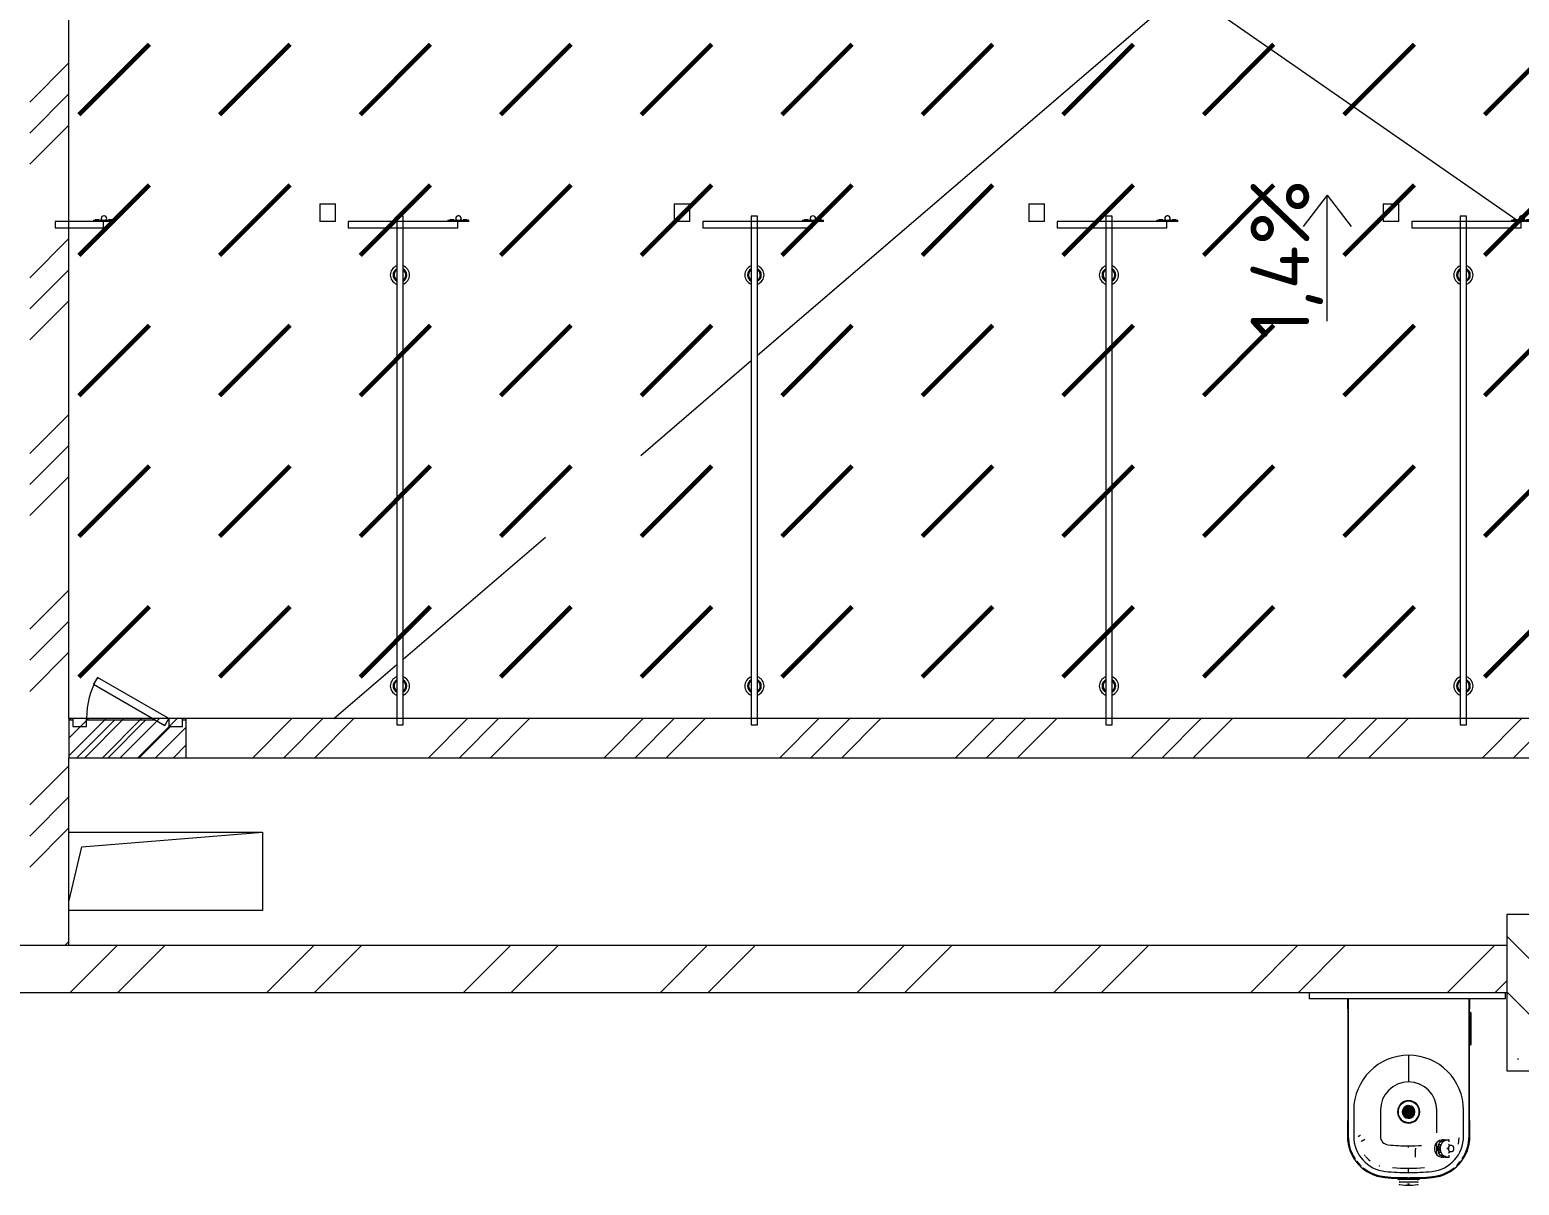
# Model space of a CAD drawing. Header units: millimetres. Extents: x -68946 to 288321, y -402657 to 324925.
# Drawn here: x 54474 to 58280, y -68112 to -65160 of the extents above; entities that cross this region are included whole.
import ezdxf

# ---------------------------------------------------------------- set-up
doc = ezdxf.new("R2010")
doc.units = ezdxf.units.MM
doc.linetypes.add('ADSK_Линия сетки', pattern=[2500, 2000, -250, 0, -250])
for name, color, linetype, lineweight in [('4.3.1) Обесп. пов.-ти ЧНП-8', 152, 'Continuous', 60), ('A-DETL-GENF-OTLN', 250, 'Continuous', 5), ('A-DOOR-____-MCUT', 250, 'Continuous', 5), ('A-DOOR-____-OTLN', 250, 'Continuous', 5), ('A-FLOR-____-OTLN', 192, 'Continuous', 9), ('A-GENM-____-MCUT', 250, 'Continuous', 25), ('A-GENM-____-OTLN', 250, 'Continuous', 9), ('A-GLAZ-____-OTLN', 250, 'Continuous', 5), ('A-WALL-____-MCUT', 250, 'Continuous', 13), ('A-WALL-____-PATT', 250, 'Continuous', 13), ('G-____-____-DIMS', 250, 'Continuous', 9), ('S-COLS-____-MCUT', 250, 'Continuous', 25), ('S-COLS-____-OTLN', 250, 'Continuous', 9), ('S-GRID-____-OTLN', 250, 'Continuous', 9)]:
    doc.layers.add(name, color=color, linetype=linetype, lineweight=lineweight)
doc.styles.add('ISOCPEUR_4', font='isocpeur.ttf', dxfattribs={"height": 300})
pattern_1 = [(45, (-601.3, -122294.8), (-224.5064, 224.5064), []), (45, (-521.92, -122294.8), (0, 449.0128), []), (45, (-680.67, -122294.8), (0, 449.0128), [])]

# ---------------------------------------------------------------- blocks, each defined once
blk = doc.blocks.new('HDF-EBP_BASE - HDF-EBP_BASE-28709428-АР1_Маркировочный план 2 этажа С1')
at = {"layer": 'A-GENM-____-OTLN', "lineweight": 5}
for p, q in [((-254.381, 0), (-254.381, -15.875)), ((247.269, -15.875), (247.269, 0)), ((247.269, -15.875), (-254.381, -15.875))]:
    blk.add_line(p, q, dxfattribs=at)
blk = doc.blocks.new('HDF-EBP_SINK - HDF-EBP_SINK-28709430-АР1_Маркировочный план 2 этажа С1')
at = {"layer": 'A-GENM-____-OTLN', "lineweight": 5}
for p, q in [((-156.6, -15.9), (-156.6, -41.3)), ((-154.4, -367.1), (-154.4, -15.9)), ((-154.4, -15.9), (-154.4, -367.1)), ((154.4, -15.9), (154.4, -367.1)), ((154.4, -367.1), (154.4, -15.9)), ((156.6, -41.3), (156.6, -15.9)), ((-156.6, -41.3), (-154.4, -41.3)), ((154.4, -41.3), (156.6, -41.3)), ((-140.4, -300.5), (-140.5, -367)), ((-72.1, -300.6), (-72.2, -367.1)), ((72.2, -358.4), (72.1, -300.6)), ((140.5, -367), (140.4, -300.5)), ((-154.4, -326.9), (-156.6, -326.9)), ((-156.6, -326.9), (-156.6, -367.1)), ((156.6, -326.9), (154.4, -326.9)), ((156.6, -367.1), (156.6, -326.9)), ((94.1, -378), (85.8, -378)), ((93, -376), (102.1, -376)), ((102.5, -376), (102.5, -381.2)), ((128.5, -371), (126.6, -387.1)), ((67.9, -392.4), (67.9, -390.6)), ((67.9, -406.3), (67.9, -404.6)), ((71.6, -383.4), (71.6, -413.5)), ((72.3, -396.8), (75, -396.8)), ((75, -399.9), (72.3, -399.9)), ((75, -393.5), (76.5, -393)), ((75, -393.5), (76.5, -393)), ((75, -396.8), (75, -393.5)), ((75, -396.8), (76.6, -396.8)), ((75, -403.2), (75, -399.9)), ((76.6, -399.9), (75, -399.9)), ((76.5, -403.7), (75, -403.2)), ((77.7, -404.1), (75, -403.2)), ((76.6, -393.5), (76.6, -396.8)), ((76.6, -399.9), (76.6, -403.2)), ((76.6, -403.2), (77.8, -403.6)), ((77.1, -407.2), (77.1, -388.9)), ((77.2, -388.1), (82.7, -388.1)), ((82.7, -408.8), (77.2, -408.8)), ((78, -396.8), (79.3, -396.8)), ((87.2, -381.6), (80.2, -381.6)), ((80.2, -415.3), (87.2, -415.3)), ((102.5, -408.7), (102.5, -410.5)), ((102.5, -415.7), (102.5, -420.9)), ((94.1, -418.9), (85.8, -418.9)), ((102.1, -421), (93, -421)), ((-28.6, -475.3), (-28.6, -473)), ((-3.1, -473), (-28.6, -473)), ((-28.6, -475.3), (-23.1, -475.3)), ((28.6, -475.3), (-28.6, -475.3)), ((-24.6, -484.4), (-23.8, -484.1)), ((24.6, -484.4), (-24.6, -484.4)), ((-23.8, -484.1), (-23.2, -484.1)), ((23.8, -484.1), (-23.8, -484.1)), ((22.2, -477.8), (-22.2, -477.8)), ((22.2, -484.1), (-22.2, -484.1)), ((2.6, -489.7), (-2.6, -489.7)), ((-2.6, -489.7), (2.6, -489.7)), ((2.6, -492), (-2.6, -492)), ((-2.6, -492), (2.6, -492)), ((28.6, -473), (3.1, -473)), ((23.1, -473), (28.6, -473)), ((23.2, -484.1), (23.8, -484.1)), ((23.8, -484.1), (24.6, -484.4)), ((28.6, -473), (28.6, -475.3))]:
    blk.add_line(p, q, dxfattribs=at)
at = {"layer": 'A-GENM-____-OTLN', "lineweight": 5, "flags": 128}
for points in [[(82.7, -376.6), (78.8, -377.9), (75.3, -380), (72.3, -382.6), (69.9, -385.7), (68.1, -389.1)], [(80.2, -381.6), (83, -379.5), (85.8, -378)], [(88.2, -376.2), (85.4, -376.4), (82.7, -376.6)], [(85.8, -378), (88.3, -377.3), (90.9, -376.8)], [(67.3, -398.5), (67.1, -395.3), (67.4, -392.1), (68.1, -389.5)], [(68, -407.2), (67.4, -404.9), (67.1, -401.7), (67.3, -398.5)], [(68.1, -407.8), (69.9, -411.3), (72.3, -414.4), (75.3, -417), (78.8, -419), (82.7, -420.3)], [(77.5, -386.9), (78.7, -384), (80.2, -381.6)], [(80.2, -415.3), (78.7, -412.9), (77.5, -410)], [(85.8, -418.9), (83, -417.4), (80.2, -415.3)], [(82.7, -420.3), (85.4, -420.5), (88.2, -420.7)], [(90.9, -420.1), (88.3, -419.6), (85.8, -418.9)], [(-28.6, -475.3), (-28.2, -475.6), (-27.7, -475.9), (-27.3, -476.1), (-26.9, -476.4), (-26.4, -476.6), (-25.9, -476.8), (-25.5, -477), (-25, -477.2), (-24.5, -477.3), (-24, -477.5), (-23.5, -477.6), (-23, -477.7), (-22.5, -477.7), (-22.2, -477.8)], [(-24.6, -489.5), (-24.6, -489.5), (-24.6, -489.6), (-24.6, -489.6), (-24.6, -489.7), (-24.6, -489.7), (-24.6, -489.7), (-24.6, -489.8), (-24.5, -489.8), (-24.5, -489.9), (-24.5, -489.9), (-24.5, -489.9), (-24.5, -490), (-24.5, -490), (-24.4, -490), (-24.4, -490.1), (-24.4, -490.1), (-24.4, -490.1), (-24.3, -490.2), (-24.3, -490.2), (-24.3, -490.2), (-24.2, -490.2), (-24.2, -490.3), (-24.2, -490.3), (-24.1, -490.3), (-24.1, -490.3), (-24.1, -490.4), (-24, -490.4), (-24, -490.4), (-24, -490.4), (-23.9, -490.4), (-23.9, -490.4), (-23.8, -490.4), (-23.8, -490.5), (-23.8, -490.5), (-23.7, -490.5)], [(-23.7, -490.5), (-16.7, -491.3), (-9.6, -491.8), (-2.6, -492)], [(2.6, -492), (9.7, -491.8), (16.8, -491.3), (23.7, -490.5)], [(22.2, -477.8), (22.7, -477.7), (23.2, -477.6), (23.7, -477.5), (24.2, -477.4), (24.7, -477.3), (25.2, -477.1), (25.7, -476.9), (26.1, -476.7), (26.6, -476.5), (27, -476.3), (27.5, -476), (27.9, -475.8), (28.3, -475.5), (28.6, -475.3)], [(23.7, -490.5), (23.8, -490.5), (23.8, -490.5), (23.9, -490.4), (23.9, -490.4), (23.9, -490.4), (24, -490.4), (24, -490.4), (24, -490.4), (24.1, -490.4), (24.1, -490.3), (24.1, -490.3), (24.2, -490.3), (24.2, -490.3), (24.2, -490.2), (24.3, -490.2), (24.3, -490.2), (24.3, -490.2), (24.4, -490.1), (24.4, -490.1), (24.4, -490.1), (24.4, -490), (24.5, -490), (24.5, -490), (24.5, -489.9), (24.5, -489.9), (24.5, -489.9), (24.5, -489.8), (24.6, -489.8), (24.6, -489.7), (24.6, -489.7), (24.6, -489.7), (24.6, -489.6), (24.6, -489.6), (24.6, -489.5), (24.6, -489.5)]]:
    blk.add_lwpolyline(points, dxfattribs=at)
at = {"layer": 'A-GENM-____-OTLN', "lineweight": 5}
for centre, radius in [((0, -304.7), 15.1), ((0, -304.7), 14.3), ((-11.5, -304.7), 2.38), ((-10, -298.9), 2.38), ((-5.9, -304.7), 2.38), ((-5.8, -294.7), 2.38), ((-2.8, -299.9), 2.38), ((0, -293.2), 2.38), ((0, -304.7), 1.68), ((2.8, -299.9), 2.38), ((5.7, -294.7), 2.38), ((5.9, -304.7), 2.38), ((10, -298.9), 2.38), ((11.5, -304.7), 2.38), ((-10, -310.5), 2.38), ((-5.8, -314.7), 2.38), ((-2.8, -309.5), 2.38), ((0, -316.2), 2.38), ((2.8, -309.5), 2.38), ((5.7, -314.7), 2.38), ((10, -310.5), 2.38)]:
    blk.add_circle(centre, radius, dxfattribs=at)
for centre, radius, start, end in [((0.2, -300.6), 140.6, 90.0806, 179.9517), ((-0.2, -300.6), 140.6, 0.0483, 89.9194), ((0.2, -300.6), 72.3, 90.1567, 179.9517), ((-0.2, -300.6), 72.3, 0.0483, 89.8433), ((0, -304.7), 28.5, 0, 180), ((0, -304.7), 28.5, 0, 180), ((0, -304.7), 27.1, 0, 180), ((0, -304.7), 16.2, 0, 180), ((0, -304.7), 16.2, 120, 180), ((0, -304.7), 15.1, 0, 180), ((0, -304.7), 15.1, 0, 180), ((0, -304.7), 15.1, 0, 180), ((0, -304.7), 15.1, 0, 180), ((0, -304.7), 14.3, 0, 180), ((0, -304.7), 14.3, 0, 180), ((0, -304.7), 14.3, 0, 180), ((0, -304.7), 14.3, 0, 180), ((-11.5, -304.7), 2.38, 360, 180), ((-11.5, -304.7), 2.38, 0, 180), ((-10, -298.9), 2.38, 0, 180), ((-10, -298.9), 2.38, 0, 180), ((-10, -298.9), 2.38, 180, 0), ((-10, -298.9), 2.38, 180, 360), ((0, -304.7), 11, 90, 270), ((-5.9, -304.7), 2.38, 0, 180), ((-5.9, -304.7), 2.38, 105, 180), ((-5.8, -294.7), 2.38, 0, 180), ((-5.8, -294.7), 2.38, 0, 180), ((-5.8, -294.7), 2.38, 180, 0), ((-5.8, -294.7), 2.38, 180, 360), ((0, -304.7), 16.2, 242.6053, 117.3947), ((-5.9, -304.7), 2.38, 0, 90), ((-2.8, -299.9), 2.38, 0, 180), ((-2.8, -299.9), 2.38, 0, 180), ((-2.8, -299.9), 2.38, 180, 0), ((-2.8, -299.9), 2.38, 195, 0), ((0, -293.2), 2.38, 0, 180), ((0, -293.2), 2.38, 0, 180), ((0, -293.2), 2.38, 180, 0), ((0, -293.2), 2.38, 180, 255), ((0, -304.7), 1.68, 0, 180), ((0, -304.7), 1.68, 0, 180), ((0, -304.7), 11, 270, 90), ((2.8, -299.9), 2.38, 0, 180), ((2.8, -299.9), 2.38, 360, 180), ((2.8, -299.9), 2.38, 180, 0), ((2.8, -299.9), 2.38, 180, 345), ((0, -293.2), 2.38, 285, 0), ((5.7, -294.7), 2.38, 0, 180), ((5.7, -294.7), 2.38, 360, 180), ((5.7, -294.7), 2.38, 180, 0), ((5.7, -294.7), 2.38, 180, 0), ((5.9, -304.7), 2.38, 90.0554, 180), ((5.9, -304.7), 2.38, 0, 180), ((5.9, -304.7), 2.38, 90, 180), ((5.9, -304.7), 2.38, 0, 75), ((10, -298.9), 2.38, 0, 180), ((10, -298.9), 2.38, 0, 180), ((10, -298.9), 2.38, 180, 0), ((10, -298.9), 2.38, 180, 360), ((11.5, -304.7), 2.38, 0, 180), ((11.5, -304.7), 2.38, 0, 180), ((0, -304.7), 28.5, 180, 360), ((0, -304.7), 28.5, 180, 360), ((0, -304.7), 27.1, 180, 0), ((0, -304.7), 16.2, 180, 240), ((0, -304.7), 16.2, 180, 0), ((0, -304.7), 15.1, 180, 360), ((0, -304.7), 15.1, 180, 0), ((0, -304.7), 15.1, 180, 0), ((0, -304.7), 15.1, 180, 0), ((0, -304.7), 14.3, 180, 360), ((0, -304.7), 14.3, 180, 0), ((0, -304.7), 14.3, 180, 0), ((0, -304.7), 14.3, 180, 0), ((-11.5, -304.7), 2.38, 180, 0), ((-11.5, -304.7), 2.38, 180, 360), ((-10, -310.5), 2.38, 0, 180), ((-10, -310.5), 2.38, 360, 180), ((-10, -310.5), 2.38, 180, 0), ((-10, -310.5), 2.38, 180, 0), ((-5.9, -304.7), 2.38, 180, 0), ((-5.9, -304.7), 2.38, 180, 255), ((-5.8, -314.7), 2.38, 0, 180), ((-5.8, -314.7), 2.38, 0, 180), ((-5.8, -314.7), 2.38, 180, 0), ((-5.8, -314.7), 2.38, 180, 0), ((-5.9, -304.7), 2.38, 270, 0), ((-2.8, -309.5), 2.38, 0, 180), ((-2.8, -309.5), 2.38, 180, 0), ((-2.8, -309.5), 2.38, 180, 0), ((-2.8, -309.5), 2.38, 0, 165), ((0, -316.2), 2.38, 0, 180), ((0, -316.2), 2.38, 105, 180), ((0, -316.2), 2.38, 180, 0), ((0, -316.2), 2.38, 180, 0), ((0, -304.7), 1.68, 180, 0), ((0, -304.7), 1.68, 180, 0), ((2.8, -309.5), 2.38, 0, 180), ((2.8, -309.5), 2.38, 15, 180), ((2.8, -309.5), 2.38, 180, 0), ((2.8, -309.5), 2.38, 180, 0), ((0, -316.2), 2.38, 0, 75), ((5.7, -314.7), 2.38, 0, 180), ((5.7, -314.7), 2.38, 0, 180), ((5.7, -314.7), 2.38, 180, 0), ((5.7, -314.7), 2.38, 180, 0), ((5.9, -304.7), 2.38, 180, 0), ((5.9, -304.7), 2.38, 180, 270), ((5.9, -304.7), 2.38, 285, 0), ((10, -310.5), 2.38, 0, 180), ((10, -310.5), 2.38, 360, 180), ((10, -310.5), 2.38, 180, 0), ((10, -310.5), 2.38, 180, 0), ((11.5, -304.7), 2.38, 180, 0), ((11.5, -304.7), 2.38, 180, 0), ((-50.8, -367.1), 105.8, 180, 264.535), ((-50.8, -367.1), 103.6, 180, 213.814), ((-50.8, -367.1), 103.6, 180, 195.9571), ((-50.3, -367.1), 90.2, 179.9517, 264.2224), ((-50.3, -367.1), 21.9, 179.9517, 264.2224), ((50.3, -367.1), 90.2, 275.7776, 0.0483), ((50.8, -367.1), 105.8, 275.465, 360), ((50.8, -367.1), 103.6, 326.186, 0), ((50.8, -367.1), 103.6, 344.5066, 360), ((-50.8, -367.1), 103.6, 200.6535, 211.4163), ((-50.7, -367), 78.7, 217.0387, 219.2483), ((-50.4, -367.7), 78.4, 220.2117, 232.1223), ((-4.3, 87.2), 478.5, 264.2224, 270.5192), ((4.3, 87.2), 478.5, 269.4808, 273.4686), ((94.7, -398.5), 4.73, 345.7649, 26.4947), ((94.7, -398.5), 13.1, 37.513, 57.2889), ((94.7, -398.5), 13.1, 305.7005, 322.487), ((95.2, -398.5), 17.2, 329.6559, 330), ((50.8, -367.1), 103.6, 328.5837, 339.3465), ((-50.8, -367.1), 103.6, 217.8768, 226.8402), ((-50.8, -367.1), 103.6, 230.721, 264.535), ((-50.8, -367.1), 103.6, 233.1187, 243.8815), ((-50.4, -367.7), 78.4, 251.32, 252.7791), ((0.1, 182.5), 631, 266.2538, 273.6897), ((50.8, -367.1), 103.6, 275.465, 309.279), ((50.8, -367.1), 103.6, 296.1185, 306.8813), ((50.8, -367.1), 103.6, 313.3418, 322.3052), ((-50.8, -367.1), 103.6, 249.0416, 264.535), ((0, 163.9), 639.2, 264.535, 267.5504), ((0, 163.9), 637, 264.535, 270), ((0, 163.9), 637, 264.535, 270), ((-4.3, 87.2), 546.8, 264.2224, 270.4544), ((0, 163.9), 639.2, 267.6208, 267.7358), ((0, 163.9), 639.2, 267.8004, 267.927), ((4.3, 87.2), 546.8, 269.5456, 275.7776), ((0, 163.9), 637, 270, 275.465), ((0, 163.9), 637, 270, 275.465), ((0, 163.9), 639.2, 272.5341, 275.465), ((50.8, -367.1), 103.6, 275.465, 290.9584)]:
    blk.add_arc(centre, radius, start, end, dxfattribs=at)
for centre, major_axis, start_param, end_param in [((75.8, -398.3), (0, 5), 0.221966, 1.262588), ((75.8, -398.3), (0, 5), 1.879005, 2.919627), ((78.8, -398.3), (0, 5.94), 1.312399, 1.570796), ((78.8, -398.3), (0, 5.94), 1.570796, 1.829193), ((75.8, -398.3), (0, 5), 3.357204, 4.367651), ((75.8, -398.3), (0, 5), 5.020598, 5.432897)]:
    blk.add_ellipse(centre, major_axis=major_axis, ratio=0.731354, start_param=start_param, end_param=end_param, dxfattribs=at)
for points, knots in [([(0, -160), (0, -160.8), (0, -162.5), (0, -165), (0, -167.3), (0, -169.2), (0, -170.8), (0, -172), (0, -172.7), (0, -173.2), (0, -173.6), (0, -174.4), (0, -175.8), (0, -178.5), (0, -182.4), (0, -185.8), (0, -188.6), (0, -190.8), (0, -193.1), (0, -195.3), (0, -197.5), (0, -199.7), (0, -202), (0, -205.1), (0, -209), (0, -213.7), (0, -220), (0, -225), (0, -228.3)], [-1, -1, -1, -1, -0.972222, -0.944444, -0.916667, -0.888889, -0.861111, -0.833333, -0.805556, -0.777778, -0.75, -0.722222, -0.666667, -0.611111, -0.555556, -0.5, -0.472222, -0.444444, -0.416667, -0.388889, -0.361111, -0.333333, -0.305556, -0.277778, -0.222222, -0.166667, -0.111111, 0, 0, 0, 0]), ([(-128.6, -367.4), (-128.2, -367.2), (-127.4, -366.7), (-126.2, -366), (-124.8, -365.1), (-123.5, -364.3), (-123.2, -364.1), (-123.2, -364.1)], [-1, -1, -1, -1, -0.857143, -0.714286, -0.571429, -0.285714, 0, 0, 0, 0]), ([(-121.6, -380), (-121, -379.6), (-119.7, -378.9), (-117.9, -377.9), (-116.7, -377.3), (-116.3, -377), (-116.2, -377)], [-1, -1, -1, -1, -0.7857143, -0.5714286, -0.2857143, -0.1428571, -0.1428571, -0.1428571, -0.1428571]), ([(-116.1, -376.9), (-116.1, -376.9), (-115.6, -376.6), (-113.6, -375.6), (-111.8, -374.5)], [-1, -1, -1, -1, -0.8571429, -0.5714286, -0.5714286, -0.5714286, -0.5714286]), ([(94.3, -376.6), (95.7, -376.5), (98.2, -376.3), (100.8, -376), (102.2, -375.9), (102.5, -376), (102.5, -376)], [0, 0, 0, 0, 0.1666667, 0.3333333, 0.5, 0.6188068, 0.6188068, 0.6188068, 0.6188068]), ([(17.9, -414.5), (17.9, -414.5), (17.9, -413.9), (17.9, -410.9), (17.9, -406.2), (17.9, -401.9), (18, -398.8), (18, -397.1)], [-1, -1, -1, -1, -0.8571429, -0.5714286, -0.4285714, -0.2857143, -0.1428571, -0.1428571, -0.1428571, -0.1428571]), ([(17.9, -420.8), (17.9, -420.1), (17.9, -418.7), (17.9, -416.6), (17.9, -415.2), (17.9, -414.7), (17.9, -414.6)], [-1, -1, -1, -1, -0.7857143, -0.5714286, -0.2857143, -0.1428571, -0.1428571, -0.1428571, -0.1428571]), ([(68.1, -389.1), (68.1, -389.3), (68, -389.5), (68, -389.9), (68, -390.1), (67.9, -390.4), (67.9, -390.7), (68, -391), (68, -391.2)], [0, 0, 0, 0, 0.1, 0.15, 0.2, 0.25, 0.3, 0.4, 0.4, 0.4, 0.4]), ([(68, -405.8), (68, -405.9), (67.9, -406.2), (67.9, -406.5), (68, -406.8), (68, -407), (68, -407.4), (68.1, -407.6), (68.1, -407.8)], [0.6, 0.6, 0.6, 0.6, 0.7, 0.75, 0.8, 0.85, 0.9, 1, 1, 1, 1]), ([(77.2, -408.8), (77.1, -408.1), (77.2, -406.7), (77.5, -404.8), (77.8, -403.5), (78, -402.7), (78.1, -402.1), (78.2, -401.5), (78.4, -400.9), (78.5, -400.3), (78.6, -399.7), (78.6, -399.1), (78.6, -398.5), (78.6, -397.8), (78.6, -397.2), (78.5, -396.6), (78.4, -396), (78.2, -395.4), (78.1, -394.8), (78, -394.2), (77.8, -393.5), (77.5, -392.1), (77.2, -390.2), (77.1, -388.8), (77.2, -388.1)], [0, 0, 0, 0, 0.111111, 0.222222, 0.277778, 0.305556, 0.333333, 0.361111, 0.388889, 0.416667, 0.444444, 0.472222, 0.5, 0.527778, 0.555556, 0.583333, 0.611111, 0.638889, 0.666667, 0.694444, 0.722222, 0.777778, 0.888889, 1, 1, 1, 1]), ([(82.7, -388.1), (82.1, -389.3), (81.2, -391.9), (80.5, -395.8), (80.4, -399), (80.6, -401.3), (80.8, -402.9), (81.2, -404.5), (81.7, -406.5), (82.3, -407.9), (82.7, -408.8)], [0, 0, 0, 0, 0.2, 0.4, 0.55, 0.625, 0.7, 0.775, 0.85, 1, 1, 1, 1]), ([(105, -406.4), (104.7, -406.3), (104.2, -405.8), (103.7, -404.9), (103.4, -404.2), (103.2, -403.7), (103.1, -403.3), (103, -402.9), (102.8, -402.3), (102.7, -401.6), (102.6, -401), (102.5, -400.5), (102.5, -399.9), (102.4, -399.2), (102.4, -398.4), (102.4, -397.7), (102.5, -397.1), (102.5, -396.6), (102.6, -395.7), (102.8, -394.9), (102.9, -394.4)], [-1, -1, -1, -1, -0.8, -0.7, -0.65, -0.6, -0.575, -0.55, -0.5, -0.45, -0.4, -0.375, -0.35, -0.3, -0.25, -0.2, -0.175, -0.15, -0.1, 0, 0, 0, 0]), ([(111, -390.3), (111.3, -390.4), (111.7, -390.6), (112.1, -391), (112.4, -391.2), (112.5, -391.3), (112.6, -391.4), (112.7, -391.5), (112.8, -391.6), (113, -391.8), (113.3, -392.2), (113.6, -392.6), (113.8, -393), (113.9, -393.3), (113.9, -393.5), (114, -393.7), (114.1, -394.1), (114.2, -394.5), (114.4, -395.2), (114.6, -396.1), (114.7, -397.1), (114.8, -397.9), (114.8, -398.3), (114.9, -398.6), (114.8, -398.9), (114.8, -399.4), (114.7, -400.1), (114.6, -401), (114.4, -401.9), (114.2, -402.5), (114.1, -402.9), (114, -403.2), (113.9, -403.4), (113.9, -403.5), (113.8, -403.7), (113.7, -404), (113.6, -404.3), (113.3, -404.8), (113, -405.1), (112.8, -405.3), (112.6, -405.4), (112.5, -405.6), (112.4, -405.7), (112.1, -406), (111.8, -406.2), (111.4, -406.4), (110.8, -406.7), (110.1, -406.9), (108.9, -407.1), (107.2, -407), (105.8, -406.7), (105, -406.4)], [-1, -1, -1, -1, -0.944444, -0.916667, -0.902778, -0.895833, -0.888889, -0.881944, -0.875, -0.861111, -0.833333, -0.805556, -0.791667, -0.784722, -0.777778, -0.770833, -0.763889, -0.75, -0.736111, -0.722222, -0.694444, -0.680556, -0.673611, -0.666667, -0.659722, -0.652778, -0.638889, -0.611111, -0.597222, -0.583333, -0.569444, -0.5625, -0.559028, -0.555556, -0.548611, -0.541667, -0.527778, -0.5, -0.472222, -0.458333, -0.451389, -0.444444, -0.430556, -0.416667, -0.388889, -0.361111, -0.333333, -0.277778, -0.222222, -0.111111, 0, 0, 0, 0]), ([(0, -459.6), (0, -458.7), (0, -457), (0, -454.6), (0, -452.3), (0, -450.4), (0, -449.1), (0, -448.5), (0, -448.4)], [-1, -1, -1, -1, -0.9722222, -0.9444444, -0.9166667, -0.8888889, -0.8611111, -0.852685, -0.852685, -0.852685, -0.852685]), ([(102.4, -420.9), (102.4, -421), (101.5, -421), (98.2, -420.7), (95.7, -420.4), (94.3, -420.3)], [0.3811932, 0.3811932, 0.3811932, 0.3811932, 0.6666667, 0.8333333, 1, 1, 1, 1])]:
    blk.add_open_spline(points, degree=3, knots=knots, dxfattribs=at)
for points in [[(-123.2, -364.1), (-123.2, -364.1), (-123, -364), (-122.7, -363.8)], [(94.1, -378), (93, -378.4), (90.7, -379.4), (88.4, -380.8), (87.2, -381.6)], [(91.2, -376), (90.4, -376.1), (89.3, -376.2), (88.2, -376.2)], [(90.9, -376.8), (91.7, -376.6), (93.1, -376.3), (93.6, -376.1), (93.6, -376.1)], [(93.6, -376.8), (93.9, -376.7), (94.1, -376.7), (94.3, -376.6)], [(99.3, -376.8), (98.5, -377), (96.8, -377.3), (95, -377.8), (94.1, -378)], [(102.4, -376.1), (102.2, -376.2), (101.1, -376.5), (99.3, -376.8)], [(0, -395.6), (0, -394.2), (0, -392.7), (0, -391.3)], [(77.2, -388.1), (77.2, -387.9), (77.3, -387.5), (77.4, -387.1), (77.5, -386.9)], [(77.5, -410), (77.4, -409.8), (77.3, -409.5), (77.2, -409), (77.2, -408.8)], [(87.2, -381.6), (86.4, -382.5), (84.8, -384.4), (83.4, -386.8), (82.7, -388.1)], [(82.7, -408.8), (83.4, -410.1), (84.8, -412.5), (86.4, -414.5), (87.2, -415.3)], [(87.2, -415.3), (88.4, -416.1), (90.7, -417.5), (93, -418.5), (94.1, -418.9)], [(102.4, -409.9), (102.4, -409.6), (102.4, -409.3), (102.3, -409.1)], [(102.9, -394.4), (103.2, -393.3), (103.8, -391.5), (104.6, -390.7), (105, -390.5)], [(105, -390.5), (106.2, -390.1), (108.3, -389.7), (110.1, -390), (111, -390.3)], [(88.2, -420.7), (89.3, -420.8), (90.4, -420.8), (91.2, -420.9)], [(93.6, -420.8), (93.6, -420.8), (93.1, -420.6), (91.7, -420.3), (90.9, -420.1)], [(94.3, -420.3), (94.1, -420.3), (93.9, -420.2), (93.6, -420.1)], [(94.1, -418.9), (95, -419.2), (96.8, -419.6), (98.5, -419.9), (99.3, -420.1)], [(99.3, -420.1), (100.2, -420.3), (101.6, -420.6), (102.3, -420.8), (102.4, -420.8)]]:
    blk.add_open_spline(points, degree=3, dxfattribs=at)
blk = doc.blocks.new('Elkay_logo - Elkay_logo-28709096-АР1_Маркировочный план 2 этажа С1')
at = {"layer": 'A-GENM-____-OTLN', "lineweight": 5}
for p, q in [((58753.4, 54625), (58757.3, 54625)), ((58757.3, 54624.2), (58757.3, 54625)), ((58757.3, 54625), (58757.3, 54624.2)), ((58757.3, 54624.2), (58757.3, 54541.7)), ((58757.3, 54623.2), (58758.1, 54623.2)), ((58758.1, 54623.2), (58758.1, 54542.7)), ((58757.3, 54540.9), (58753.4, 54540.9)), ((58757.3, 54542.7), (58758.1, 54542.7)), ((58757.3, 54541.7), (58757.3, 54540.9)), ((58757.3, 54540.9), (58757.3, 54541.7))]:
    blk.add_line(p, q, dxfattribs=at)
blk = doc.blocks.new('131_Сантехническая перегородка - СП-1 3 1300-43197772-АР1_Маркировочный план 2 этажа С1')
at = {"layer": 'A-GENM-____-MCUT', "lineweight": 5}
for p, q in [((1300, 8), (0, 8)), ((0, 8), (0, -8)), ((1300, -8), (1300, 8)), ((0, -8), (1300, -8))]:
    blk.add_line(p, q, dxfattribs=at)
at = {"layer": 'A-GENM-____-OTLN', "lineweight": 5, "flags": 128}
for points in [[(163.3, 8), (162.9, 8.5), (162.6, 9), (162.2, 9.5), (161.8, 9.9), (161.4, 10.4), (161, 10.8), (160.5, 11.2), (160.1, 11.6), (159.6, 12), (159.1, 12.3), (158.6, 12.7), (158.1, 13), (157.6, 13.3), (157.1, 13.6), (156.5, 13.8), (156, 14), (155.4, 14.3), (154.8, 14.4), (154.2, 14.6), (153.6, 14.7), (153.1, 14.9), (152.5, 14.9), (151.9, 15), (151.3, 15.1), (150.7, 15.1), (150.1, 15.1), (149.4, 15), (148.8, 15), (148.2, 14.9), (147.7, 14.8), (147.1, 14.7), (146.5, 14.5), (145.9, 14.4), (145.3, 14.2), (144.8, 13.9), (144.2, 13.7), (143.7, 13.4), (143.1, 13.2), (142.6, 12.9), (142.1, 12.5), (141.6, 12.2), (141.1, 11.8), (140.7, 11.4), (140.2, 11), (139.8, 10.6), (139.4, 10.2), (139, 9.7), (138.6, 9.3), (138.2, 8.8), (137.9, 8.3), (137.7, 8)], [(1213.3, 8), (1212.9, 8.5), (1212.6, 9), (1212.2, 9.5), (1211.8, 9.9), (1211.4, 10.4), (1211, 10.8), (1210.5, 11.2), (1210.1, 11.6), (1209.6, 12), (1209.1, 12.3), (1208.6, 12.7), (1208.1, 13), (1207.6, 13.3), (1207.1, 13.6), (1206.5, 13.8), (1206, 14), (1205.4, 14.3), (1204.8, 14.4), (1204.2, 14.6), (1203.6, 14.7), (1203.1, 14.9), (1202.5, 14.9), (1201.9, 15), (1201.3, 15.1), (1200.7, 15.1), (1200.1, 15.1), (1199.4, 15), (1198.8, 15), (1198.2, 14.9), (1197.7, 14.8), (1197.1, 14.7), (1196.5, 14.5), (1195.9, 14.4), (1195.3, 14.2), (1194.8, 13.9), (1194.2, 13.7), (1193.7, 13.4), (1193.1, 13.2), (1192.6, 12.9), (1192.1, 12.5), (1191.6, 12.2), (1191.1, 11.8), (1190.7, 11.4), (1190.2, 11), (1189.8, 10.6), (1189.4, 10.2), (1189, 9.7), (1188.6, 9.3), (1188.2, 8.8), (1187.9, 8.3), (1187.7, 8)], [(137.7, -8), (138, -8.5), (138.4, -9), (138.8, -9.5), (139.1, -9.9), (139.6, -10.4), (140, -10.8), (140.4, -11.2), (140.9, -11.6), (141.3, -12), (141.8, -12.3), (142.3, -12.7), (142.8, -13), (143.4, -13.3), (143.9, -13.6), (144.5, -13.8), (145, -14), (145.6, -14.3), (146.2, -14.4), (146.7, -14.6), (147.3, -14.7), (147.9, -14.9), (148.5, -14.9), (149.1, -15), (149.7, -15.1), (150.3, -15.1), (150.9, -15.1), (151.5, -15), (152.1, -15), (152.7, -14.9), (153.3, -14.8), (153.9, -14.7), (154.5, -14.5), (155.1, -14.4), (155.6, -14.2), (156.2, -13.9), (156.7, -13.7), (157.3, -13.4), (157.8, -13.2), (158.3, -12.9), (158.9, -12.5), (159.3, -12.2), (159.8, -11.8), (160.3, -11.4), (160.7, -11), (161.2, -10.6), (161.6, -10.2), (162, -9.7), (162.4, -9.3), (162.7, -8.8), (163.1, -8.3), (163.3, -8)], [(1187.7, -8), (1188, -8.5), (1188.4, -9), (1188.8, -9.5), (1189.1, -9.9), (1189.6, -10.4), (1190, -10.8), (1190.4, -11.2), (1190.9, -11.6), (1191.3, -12), (1191.8, -12.3), (1192.3, -12.7), (1192.8, -13), (1193.4, -13.3), (1193.9, -13.6), (1194.5, -13.8), (1195, -14), (1195.6, -14.3), (1196.2, -14.4), (1196.7, -14.6), (1197.3, -14.7), (1197.9, -14.9), (1198.5, -14.9), (1199.1, -15), (1199.7, -15.1), (1200.3, -15.1), (1200.9, -15.1), (1201.5, -15), (1202.1, -15), (1202.7, -14.9), (1203.3, -14.8), (1203.9, -14.7), (1204.5, -14.5), (1205.1, -14.4), (1205.6, -14.2), (1206.2, -13.9), (1206.7, -13.7), (1207.3, -13.4), (1207.8, -13.2), (1208.3, -12.9), (1208.9, -12.5), (1209.3, -12.2), (1209.8, -11.8), (1210.3, -11.4), (1210.7, -11), (1211.2, -10.6), (1211.6, -10.2), (1212, -9.7), (1212.4, -9.3), (1212.7, -8.8), (1213.1, -8.3), (1213.3, -8)]]:
    blk.add_lwpolyline(points, dxfattribs=at)
at = {"layer": 'A-GENM-____-OTLN', "lineweight": 5}
for centre, radius, start, end in [((150.5, 0), 24.6, 19.9113, 160.0887), ((150.5, 0), 17.6, 28.9731, 151.0269), ((150.5, 0), 15.1, 78.8699, 146.2189), ((150.5, 0), 15.1, 33.7811, 53.124), ((1200.5, 0), 24.6, 19.9113, 160.0887), ((1200.5, 0), 17.6, 28.9731, 151.0269), ((1200.5, 0), 15.1, 78.8699, 146.2189), ((1200.5, 0), 15.1, 33.7811, 53.124), ((150.5, 0), 24.6, 199.9113, 340.0887), ((150.5, 0), 17.6, 208.9731, 331.0269), ((150.5, 0), 15.1, 213.7811, 233.124), ((150.5, 0), 15.1, 258.8699, 326.2189), ((1200.5, 0), 24.6, 199.9113, 340.0887), ((1200.5, 0), 17.6, 208.9731, 331.0269), ((1200.5, 0), 15.1, 213.7811, 233.124), ((1200.5, 0), 15.1, 258.8699, 326.2189)]:
    blk.add_arc(centre, radius, start, end, dxfattribs=at)
blk = doc.blocks.new('_Wn_-As_OpeningMEP_floor__Rectangular - _Wn_-As_OpeningMEP_floor__Rectangular-V18-АР1_Маркировочный план 2 этажа С1')
at = {"layer": 'A-DETL-GENF-OTLN'}
for p, q in [((-212.2, 112.2), (250, 150)), ((-245, -28.4), (-212.2, 112.2))]:
    blk.add_line(p, q, dxfattribs=at)
blk = doc.blocks.new('BSC_Колонна _Прямоугольная - 400x400-V39-АР1_Маркировочный план 2 этажа С1')
at = {"layer": 'S-COLS-____-OTLN', "lineweight": 5}
h = blk.add_hatch(dxfattribs=at)
h.set_pattern_fill('FP_42', color=256, style=0, pattern_type=2)
h.set_pattern_definition([(135, (-59050, -54675), (-142.5619, -142.5619), []), (135, (-58907.44, -54675), (-142.5619, -142.5619), [252.016, -50.403, 3.353, -47.05])])
h.paths.add_polyline_path([(-173.1, -200), (200, -200), (200, 200), (-200, 200), (-200, -200)])
at = {"layer": 'S-COLS-____-MCUT', "lineweight": 5}
for p, q in [((200, 200), (-200, 200)), ((-200, 200), (-200, -200)), ((200, -200), (200, 200)), ((-200, -200), (200, -200))]:
    blk.add_line(p, q, dxfattribs=at)
blk = doc.blocks.new('АР_Люк - ЛРС_ВК_300х400_внутренний_RAL 9003-42734016-АР1_Маркировочный план 2 этажа С1')
at = {"layer": 'A-DOOR-____-OTLN'}
h = blk.add_hatch(dxfattribs=at)
h.set_pattern_fill('FP_53', color=256, style=0, pattern_type=2)
h.set_pattern_definition([(45, (125, 0), (-22.6274, 22.6274), [])])
h.paths.add_polyline_path([(275, 50), (-25, 50), (-25, -50), (275, -50)])
at = {"layer": 'A-DETL-GENF-OTLN'}
for p, q in [((275, 50), (-25, 50)), ((-25, 50), (-25, -50)), ((275, -50), (275, 50)), ((-25, -50), (275, -50))]:
    blk.add_line(p, q, dxfattribs=at)
at = {"layer": 'A-DOOR-____-MCUT', "lineweight": 5}
for p, q in [((48.1, 155), (38.1, 137.7)), ((230, 50), (48.1, 155)), ((38.1, 137.7), (220, 32.7)), ((20, 50), (-15, 50)), ((-15, 50), (-15, 30)), ((20, 30), (20, 50)), ((220, 32.7), (230, 50)), ((265, 50), (230, 50)), ((230, 50), (230, 30)), ((265, 30), (265, 50)), ((-15, 30), (20, 30)), ((230, 30), (265, 30))]:
    blk.add_line(p, q, dxfattribs=at)
blk.add_arc((230, 50), 210, 150, 180, dxfattribs=at)
at = {"layer": 'A-DOOR-____-OTLN'}
blk.add_line((230, 50), (48.1, 155), dxfattribs=at)
blk = doc.blocks.new('ASML_АР_Отделка Люка - ВО Отделка люков_Грунтовка 0_Шпатлевка 0_Окраска 0_0-42467640-АР1_Маркировочный план 2 этажа С1')
at = {"layer": 'A-GENM-____-MCUT', "lineweight": 5}
for p, q in [((-140, 3), (-150, 3)), ((-150, 3), (-150, 0)), ((65, 3), (-105, 3)), ((150, 3), (140, 3)), ((150, 0), (150, 3)), ((-150, 0), (-140, 0)), ((-105, 0), (70.2, 0)), ((103.3, 0), (105, 0)), ((140, 0), (150, 0))]:
    blk.add_line(p, q, dxfattribs=at)
blk = doc.blocks.new('131_Сантехническая перегородка - двери на все кабинки - СД-1-43140751-АР1_Маркировочный план 2 этажа С1')
at = {"layer": 'A-GENM-____-MCUT', "lineweight": 5}
for p, q in [((96, -21.6), (-27, -21.6)), ((-27, -21.6), (-27, -37.6)), ((-27, -37.6), (96, -37.6)), ((96, -37.6), (96, -21.6)), ((1002, -21.6), (722, -21.6)), ((722, -21.6), (722, -37.6)), ((722, -37.6), (1002, -37.6)), ((1002, -37.6), (1002, -21.6)), ((1908, -21.6), (1628, -21.6)), ((1628, -21.6), (1628, -37.6)), ((1628, -37.6), (1908, -37.6)), ((1908, -37.6), (1908, -21.6)), ((2814, -21.6), (2534, -21.6)), ((2534, -21.6), (2534, -37.6)), ((2534, -37.6), (2814, -37.6)), ((2814, -37.6), (2814, -21.6)), ((3720, -21.6), (3440, -21.6)), ((3440, -21.6), (3440, -37.6)), ((3440, -37.6), (3720, -37.6)), ((3720, -37.6), (3720, -21.6)), ((4497, -21.6), (4346, -21.6)), ((4346, -21.6), (4346, -37.6)), ((4346, -37.6), (4497, -37.6)), ((4497, -37.6), (4497, -21.6))]:
    blk.add_line(p, q, dxfattribs=at)
at = {"layer": 'A-GENM-____-OTLN', "lineweight": 5}
for p, q in [((649, 23.4), (649, -21.6)), ((649, 23.4), (689, 23.4)), ((689, -21.6), (689, 23.4)), ((1555, 23.4), (1555, -21.6)), ((1555, 23.4), (1595, 23.4)), ((1595, -21.6), (1595, 23.4)), ((2461, 23.4), (2461, -21.6)), ((2461, 23.4), (2501, 23.4)), ((2501, -21.6), (2501, 23.4)), ((3367, 23.4), (3367, -21.6)), ((3367, 23.4), (3407, 23.4)), ((3407, -21.6), (3407, 23.4)), ((4273, 23.4), (4273, -21.6)), ((4273, 23.4), (4313, 23.4)), ((4313, -21.6), (4313, 23.4)), ((70.5, -18.5), (124.5, -18.5)), ((70.5, -18.5), (70.5, -21.6)), ((75.5, -17.8), (75.5, -18.5)), ((75.5, -17.8), (75.5, -18.5)), ((85.5, -17.8), (75.5, -17.8)), ((75.5, -17.8), (85.5, -17.8)), ((85.5, -17.8), (75.5, -17.8)), ((75.5, -17.8), (85.5, -17.8)), ((85.5, -18.5), (85.5, -17.8)), ((85.5, -18.5), (85.5, -17.8)), ((124.5, -21.6), (96, -21.6)), ((109.5, -17.8), (109.5, -18.5)), ((109.5, -17.8), (109.5, -18.5)), ((119.5, -17.8), (109.5, -17.8)), ((109.5, -17.8), (119.5, -17.8)), ((119.5, -17.8), (109.5, -17.8)), ((109.5, -17.8), (119.5, -17.8)), ((119.5, -18.5), (119.5, -17.8)), ((119.5, -18.5), (119.5, -17.8)), ((124.5, -21.6), (124.5, -18.5)), ((689, -21.6), (649, -21.6)), ((976.5, -18.5), (1030.5, -18.5)), ((976.5, -18.5), (976.5, -21.6)), ((981.5, -17.8), (981.5, -18.5)), ((981.5, -17.8), (981.5, -18.5)), ((991.5, -17.8), (981.5, -17.8)), ((981.5, -17.8), (991.5, -17.8)), ((991.5, -17.8), (981.5, -17.8)), ((981.5, -17.8), (991.5, -17.8)), ((991.5, -18.5), (991.5, -17.8)), ((991.5, -18.5), (991.5, -17.8)), ((1030.5, -21.6), (1002, -21.6)), ((1015.5, -17.8), (1015.5, -18.5)), ((1015.5, -17.8), (1015.5, -18.5)), ((1025.5, -17.8), (1015.5, -17.8)), ((1015.5, -17.8), (1025.5, -17.8)), ((1025.5, -17.8), (1015.5, -17.8)), ((1015.5, -17.8), (1025.5, -17.8)), ((1025.5, -18.5), (1025.5, -17.8)), ((1025.5, -18.5), (1025.5, -17.8)), ((1030.5, -21.6), (1030.5, -18.5)), ((1595, -21.6), (1555, -21.6)), ((1882.5, -18.5), (1936.5, -18.5)), ((1882.5, -18.5), (1882.5, -21.6)), ((1887.5, -17.8), (1887.5, -18.5)), ((1887.5, -17.8), (1887.5, -18.5)), ((1897.5, -17.8), (1887.5, -17.8)), ((1887.5, -17.8), (1897.5, -17.8)), ((1897.5, -17.8), (1887.5, -17.8)), ((1887.5, -17.8), (1897.5, -17.8)), ((1897.5, -18.5), (1897.5, -17.8)), ((1897.5, -18.5), (1897.5, -17.8)), ((1936.5, -21.6), (1908, -21.6)), ((1921.5, -17.8), (1921.5, -18.5)), ((1921.5, -17.8), (1921.5, -18.5)), ((1931.5, -17.8), (1921.5, -17.8)), ((1921.5, -17.8), (1931.5, -17.8)), ((1931.5, -17.8), (1921.5, -17.8)), ((1921.5, -17.8), (1931.5, -17.8)), ((1931.5, -18.5), (1931.5, -17.8)), ((1931.5, -18.5), (1931.5, -17.8)), ((1936.5, -21.6), (1936.5, -18.5)), ((2501, -21.6), (2461, -21.6)), ((2788.5, -18.5), (2842.5, -18.5)), ((2788.5, -18.5), (2788.5, -21.6)), ((2793.5, -17.8), (2793.5, -18.5)), ((2793.5, -17.8), (2793.5, -18.5)), ((2803.5, -17.8), (2793.5, -17.8)), ((2793.5, -17.8), (2803.5, -17.8)), ((2803.5, -17.8), (2793.5, -17.8)), ((2793.5, -17.8), (2803.5, -17.8)), ((2803.5, -18.5), (2803.5, -17.8)), ((2803.5, -18.5), (2803.5, -17.8)), ((2842.5, -21.6), (2814, -21.6)), ((2827.5, -17.8), (2827.5, -18.5)), ((2827.5, -17.8), (2827.5, -18.5)), ((2837.5, -17.8), (2827.5, -17.8)), ((2827.5, -17.8), (2837.5, -17.8)), ((2837.5, -17.8), (2827.5, -17.8)), ((2827.5, -17.8), (2837.5, -17.8)), ((2837.5, -18.5), (2837.5, -17.8)), ((2837.5, -18.5), (2837.5, -17.8)), ((2842.5, -21.6), (2842.5, -18.5)), ((3407, -21.6), (3367, -21.6)), ((3694.5, -18.5), (3748.5, -18.5)), ((3694.5, -18.5), (3694.5, -21.6)), ((3699.5, -17.8), (3699.5, -18.5)), ((3699.5, -17.8), (3699.5, -18.5)), ((3709.5, -17.8), (3699.5, -17.8)), ((3699.5, -17.8), (3709.5, -17.8)), ((3709.5, -17.8), (3699.5, -17.8)), ((3699.5, -17.8), (3709.5, -17.8)), ((3709.5, -18.5), (3709.5, -17.8)), ((3709.5, -18.5), (3709.5, -17.8)), ((3748.5, -21.6), (3720, -21.6)), ((3733.5, -17.8), (3733.5, -18.5)), ((3733.5, -17.8), (3733.5, -18.5)), ((3743.5, -17.8), (3733.5, -17.8)), ((3733.5, -17.8), (3743.5, -17.8)), ((3743.5, -17.8), (3733.5, -17.8)), ((3733.5, -17.8), (3743.5, -17.8)), ((3743.5, -18.5), (3743.5, -17.8)), ((3743.5, -18.5), (3743.5, -17.8)), ((3748.5, -21.6), (3748.5, -18.5)), ((4313, -21.6), (4273, -21.6))]:
    blk.add_line(p, q, dxfattribs=at)
for centre, start, end in [((97.5, -14.3), 90, 180), ((97.5, -14.3), 90, 180), ((97.5, -14.3), 360, 180), ((97.5, -14.3), 180, 210), ((97.5, -14.3), 180, 210), ((97.5, -14.3), 180, 360), ((97.5, -14.3), 360, 75), ((97.5, -14.3), 360, 75), ((97.5, -14.3), 330, 360), ((97.5, -14.3), 330, 360), ((1003.5, -14.3), 360, 180), ((1003.5, -14.3), 135, 180), ((1003.5, -14.3), 135, 180), ((1003.5, -14.3), 180, 210), ((1003.5, -14.3), 180, 210), ((1003.5, -14.3), 180, 360), ((1003.5, -14.3), 360, 120), ((1003.5, -14.3), 360, 120), ((1003.5, -14.3), 330, 360), ((1003.5, -14.3), 330, 360), ((1909.5, -14.3), 360, 180), ((1909.5, -14.3), 360, 180), ((1909.5, -14.3), 360, 180), ((1909.5, -14.3), 180, 210), ((1909.5, -14.3), 180, 210), ((1909.5, -14.3), 180, 360), ((1909.5, -14.3), 330, 360), ((1909.5, -14.3), 330, 360), ((2815.5, -14.3), 360, 180), ((2815.5, -14.3), 135, 180), ((2815.5, -14.3), 135, 180), ((2815.5, -14.3), 180, 210), ((2815.5, -14.3), 180, 210), ((2815.5, -14.3), 180, 360), ((2815.5, -14.3), 360, 120), ((2815.5, -14.3), 360, 120), ((2815.5, -14.3), 330, 360), ((2815.5, -14.3), 330, 360), ((3721.5, -14.3), 360, 180), ((3721.5, -14.3), 135, 180), ((3721.5, -14.3), 135, 180), ((3721.5, -14.3), 180, 210), ((3721.5, -14.3), 180, 210), ((3721.5, -14.3), 180, 360), ((3721.5, -14.3), 360, 120), ((3721.5, -14.3), 360, 120), ((3721.5, -14.3), 330, 360), ((3721.5, -14.3), 330, 360)]:
    blk.add_arc(centre, 7, start, end, dxfattribs=at)

msp = doc.modelspace()

# ---------------------------------------------------------------- hatches: boundary and pattern name
at = {"layer": '4.3.1) Обесп. пов.-ти ЧНП-8'}
h = msp.add_hatch(dxfattribs=at)
h.set_pattern_fill('DASH', color=256, scale=80, angle=45)
h.paths.add_polyline_path([(54573.7078, -63937.0624), (60587.7078, -63937.0624), (60587.7078, -66883.6865), (54573.7078, -66883.6865)])
edge = h.paths.add_edge_path(flags=16)
edge.add_line((60464.3013, -66359.7715), (60464.5015, -66357.2245))
edge.add_line((60464.5015, -66357.2245), (60465.0987, -66354.7148))
edge.add_line((60465.0987, -66354.7148), (60466.7588, -66351.14))
edge.add_line((60466.7588, -66351.14), (60467.2604, -66350.3957))
edge = h.paths.add_edge_path(flags=16)
edge.add_line((60500.5157, -66378.3909), (60492.9791, -66377.5093))
edge = h.paths.add_edge_path(flags=16)
edge.add_line((60472.2554, -66373.5237), (60472.5415, -66373.6827))
edge = h.paths.add_edge_path(flags=16)
edge.add_line((60471.3645, -66346.6007), (60470.7614, -66347.0156))
edge = h.paths.add_edge_path(flags=16)
edge.add_line((60490.6132, -66342.2828), (60497.6394, -66341.5136))
edge = h.paths.add_edge_path(flags=16)
edge.add_line((60464.3013, -65629.7715), (60464.5015, -65627.2245))
edge.add_line((60464.5015, -65627.2245), (60465.0987, -65624.7148))
edge.add_line((60465.0987, -65624.7148), (60466.7588, -65621.14))
edge.add_line((60466.7588, -65621.14), (60467.2604, -65620.3957))
edge = h.paths.add_edge_path(flags=16)
edge.add_line((60500.5157, -65648.3909), (60492.9791, -65647.5093))
edge = h.paths.add_edge_path(flags=16)
edge.add_line((60472.2554, -65643.5237), (60472.5415, -65643.6827))
edge = h.paths.add_edge_path(flags=16)
edge.add_line((60471.3645, -65616.6007), (60470.7614, -65617.0156))
edge = h.paths.add_edge_path(flags=16)
edge.add_line((60490.6132, -65612.2828), (60497.6394, -65611.5136))
at = {"layer": 'A-WALL-____-PATT', "lineweight": 15, "true_color": 0x000000}
h = msp.add_hatch(dxfattribs=at)
h.set_pattern_fill('FP_7', color=18, style=0, pattern_type=2)
h.set_pattern_definition(pattern_1)
h.paths.add_polyline_path([(54473.7078, -67499.7878), (54573.7078, -67499.7878), (54573.7078, -63919.7883), (54473.7078, -63919.7883), (54473.7078, -67271.1243)])
h = msp.add_hatch(dxfattribs=at)
h.set_pattern_fill('FP_7', color=18, style=0, pattern_type=2)
h.set_pattern_definition(pattern_1)
h.paths.add_polyline_path([(54709.6475, -67019.7878), (58973.7083, -67019.7878), (58973.7083, -66919.7878), (54873.7078, -66919.7878), (54873.7078, -66922.7878), (54863.7078, -66923.1211), (54863.7078, -66939.7878), (54828.7078, -66939.7878), (54828.7078, -66922.7878), (54826.9758, -66922.7878), (54818.7078, -66937.1083), (54793.904, -66922.7878), (54618.7078, -66922.7878), (54618.7078, -66939.7878), (54583.7078, -66939.7878), (54583.7078, -66922.7878), (54573.7078, -66922.7878), (54573.7078, -67019.7878)])
h = msp.add_hatch(dxfattribs=at)
h.set_pattern_fill('FP_4', color=18, style=0, pattern_type=2)
h.set_pattern_definition([(45, (-601.3, -122294.8), (-251.4472, 251.4472), []), (45, (-601.3, -121913.8), (-251.4472, 251.4472), [])])
h.paths.add_polyline_path([(58648.7078, -67619.7878), (60943.7078, -67619.7878), (60943.7078, -67499.7878), (58648.7078, -67499.7878)])
h.paths.add_polyline_path([(58248.7078, -67619.7878), (58248.7078, -67499.7878), (54148.7078, -67499.7878), (54148.7078, -67619.7871), (58132.9416, -67619.7878)])

# ---------------------------------------------------------------- linework, layer by layer
at = {"layer": 'A-FLOR-____-OTLN', "color": 18, "true_color": 0x000000}
for p, q in [((56333.7078, -65991.3273), (57358.7467, -65112.7872)), ((57506.7467, -65112.7872), (58274.8757, -65646.2597)), ((56035.2544, -66247.1257), (56317.7078, -66005.0406)), ((55427.7078, -66767.8416), (55791.7083, -66455.8642)), ((55250.4243, -66919.7878), (55411.7078, -66781.5549))]:
    msp.add_line(p, q, dxfattribs=at)
at = {"layer": 'A-FLOR-____-OTLN', "color": 18, "lineweight": 5, "true_color": 0x000000}
for p, q in [((54573.7078, -67209.7752), (55068.674, -67209.7752)), ((55068.674, -67209.7752), (55068.674, -67409.7752)), ((55068.674, -67409.7752), (54573.7078, -67409.7752))]:
    msp.add_line(p, q, dxfattribs=at)
at = {"layer": 'A-WALL-____-MCUT', "color": 18, "lineweight": 15, "true_color": 0x000000}
for p, q in [((54573.7078, -66919.7878), (54573.7078, -63919.7883)), ((59073.7083, -66919.7878), (54873.7078, -66919.7878)), ((54573.7078, -67019.7878), (58973.7083, -67019.7878)), ((54573.7078, -67499.7878), (54573.7078, -67019.7878)), ((58248.7078, -67499.7878), (54148.7078, -67499.7878)), ((54148.7078, -67619.7878), (58248.7078, -67619.7878))]:
    msp.add_line(p, q, dxfattribs=at)
at = {"layer": 'G-____-____-DIMS', "color": 18, "true_color": 0x000000}
for p, q in [((57789.705, -65582.3034), (57728.3188, -65662.3034)), ((57789.705, -65582.3034), (57851.0911, -65662.3034)), ((57789.705, -65904.5307), (57789.705, -65582.3034))]:
    msp.add_line(p, q, dxfattribs=at)
at = {"layer": 'S-GRID-____-OTLN', "color": 18, "linetype": 'ADSK_Линия сетки', "true_color": 0x000000}
msp.add_line((-4170.8434, -67619.7878), (72672.5335, -67619.7878), dxfattribs=at)

# ---------------------------------------------------------------- block references
at = {"layer": 'A-DOOR-____-OTLN', "color": 18, "true_color": 0x000000}
msp.add_blockref('АР_Люк - ЛРС_ВК_300х400_внутренний_RAL 9003-42734016-АР1_Маркировочный план 2 этажа С1', (54598.7078, -66969.7878), dxfattribs=at)
at = {"layer": 'A-GENM-____-OTLN', "color": 18, "lineweight": 5, "true_color": 0x000000}
for name, p in [('131_Сантехническая перегородка - двери на все кабинки - СД-1-43140751-АР1_Маркировочный план 2 этажа С1', (54565.7078, -65627.7878)), ('ASML_АР_Отделка Люка - ВО Отделка люков_Грунтовка 0_Шпатлевка 0_Окраска 0_0-42467640-АР1_Маркировочный план 2 этажа С1', (54723.7078, -66922.7878)), ('HDF-EBP_BASE - HDF-EBP_BASE-28709428-АР1_Маркировочный план 2 этажа С1', (57997.7057, -67619.7878)), ('HDF-EBP_SINK - HDF-EBP_SINK-28709430-АР1_Маркировочный план 2 этажа С1', (57997.7057, -67619.7878)), ('Elkay_logo - Elkay_logo-28709096-АР1_Маркировочный план 2 этажа С1', (-601.2922, -122294.7883))]:
    msp.add_blockref(name, p, dxfattribs=at)
at = {"layer": 'A-GENM-____-OTLN', "color": 18, "lineweight": 5, "true_color": 0x000000, "rotation": 270.0000000000005}
for p in [(55419.7078, -65635.7878), (56325.7078, -65635.7878), (57231.7078, -65635.7878), (58137.7078, -65635.7878)]:
    msp.add_blockref('131_Сантехническая перегородка - СП-1 3 1300-43197772-АР1_Маркировочный план 2 этажа С1', p, dxfattribs=at)
at = {"layer": 'A-GLAZ-____-OTLN', "color": 18, "true_color": 0x000000}
msp.add_blockref('_Wn_-As_OpeningMEP_floor__Rectangular - _Wn_-As_OpeningMEP_floor__Rectangular-V18-АР1_Маркировочный план 2 этажа С1', (54818.674, -67359.7752), dxfattribs=at)
at = {"layer": 'S-COLS-____-OTLN', "color": 18, "lineweight": 5, "true_color": 0x000000}
msp.add_blockref('BSC_Колонна _Прямоугольная - 400x400-V39-АР1_Маркировочный план 2 этажа С1', (58448.7078, -67619.7878), dxfattribs=at)

# ---------------------------------------------------------------- texts
at = {"layer": 'G-____-____-DIMS', "color": 18, "true_color": 0x000000, "insert": (57593.7366, -65949.585), "char_height": 150, "width": 494.803255, "attachment_point": 1, "rotation": 90, "line_spacing_factor": 1.149209, "style": 'ISOCPEUR_4'}
msp.add_mtext('1,4%', dxfattribs=at)

doc.saveas('drawing.dxf')
